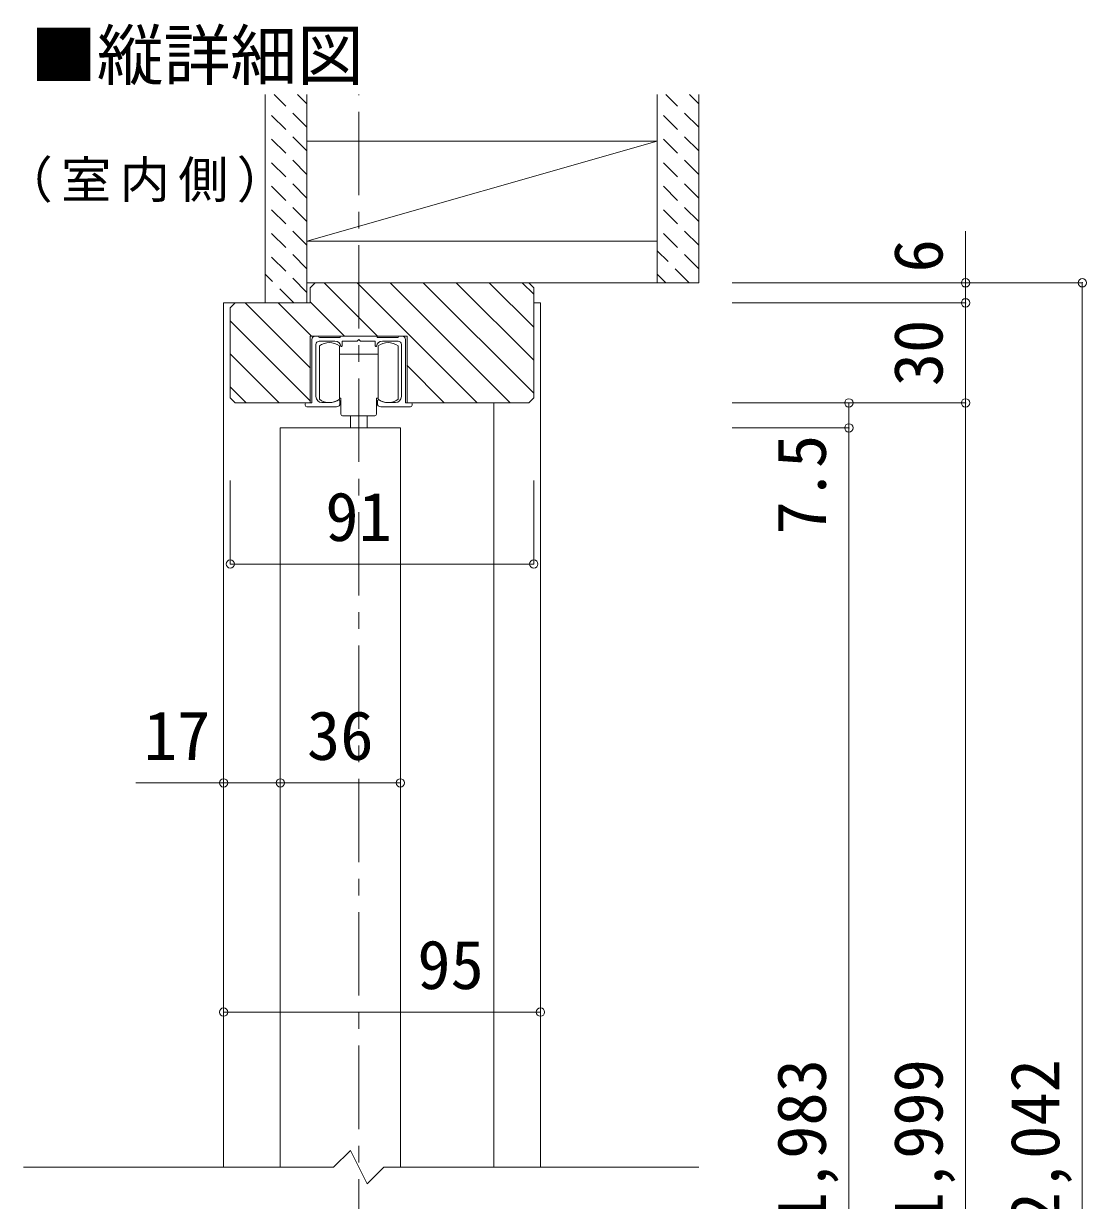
# Model space of a CAD drawing. Units: millimetres on the paper, with parts at other scales. Extents: x -197 to 281, y -138 to 137.
# Drawn here: x -19.8 to 44, y -49.1 to 21.5 of the extents above; entities that cross this region are included whole.
import ezdxf
from ezdxf.enums import TextEntityAlignment as Align

# ---------------------------------------------------------------- set-up
doc = ezdxf.new("R2010")
doc.units = ezdxf.units.MM
doc.header["$PDMODE"] = 32
doc.header["$PDSIZE"] = 0.5
doc.linetypes.add('CHAIN1', pattern=[8, 5, -1, 1, -1])
doc.linetypes.add('DASHED1', pattern=[1.8, 1.2, -0.6])
for name, color, linetype, lineweight in [('0-0_補助線', 7, 'Continuous', 9), ('0-1_通り芯', 4, 'CHAIN1', 9), ('0-3_仕上げ', 2, 'Continuous', 9), ('0-4_枠', 3, 'Continuous', 9), ('0-6_扉', 2, 'Continuous', 9), ('0-A_文字', 7, 'Continuous', 9), ('0-B_寸法', 7, 'Continuous', 9), ('0-C_ハッチ', 4, 'DASHED1', 9)]:
    doc.layers.add(name, color=color, linetype=linetype, lineweight=lineweight)
doc.styles.add('ＭＳ ゴシック', font='')
doc.styles.get('ＭＳ ゴシック').set_extended_font_data('MS Gothic')

# ---------------------------------------------------------------- blocks, each defined once
blk = doc.blocks.new('04')
at = {"layer": '0-0_補助線', "lineweight": 18}
for p, q in [((-2.585, 2.266), (-2.385, 2.266)), ((-2.385, 2.266), (-2.385, 2.246)), ((-1.085, 2.266), (1.115, 2.266)), ((-2.785, 2.066), (-2.785, -1.734)), ((-2.545, 1.766), (-2.545, -1.353)), ((-2.345, 1.966), (-1.405, 1.966)), ((-1.015, 1.646), (-1.039, 1.646)), ((-1.021, 1.646), (-1.015, 1.646)), ((-0.975, 1.966), (-0.085, 1.966)), ((-0.975, 1.686), (-0.975, 1.966)), ((-0.085, 1.966), (0.015, 2.066)), ((1.068, 1.646), (1.045, 1.646)), ((1.605, 1.966), (1.435, 1.966)), ((1.605, 1.966), (2.375, 1.966)), ((2.575, 1.766), (2.575, -1.353)), ((2.815, 2.066), (2.815, -1.734)), ((-3.185, -1.874), (-3.185, -1.794)), ((-2.785, -1.734), (-3.125, -1.734)), ((-1.305, -1.974), (-3.085, -1.974)), ((-2.185, -1.713), (-1.745, -1.713)), ((-1.105, -1.637), (-1.105, -1.774)), ((1.135, -1.637), (1.135, -1.774)), ((3.115, -1.974), (1.335, -1.974)), ((1.775, -1.713), (2.215, -1.713)), ((2.815, -1.734), (3.155, -1.734)), ((3.215, -1.794), (3.215, -1.874)), ((-0.484, -2.513), (-0.484, -2.543)), ((-0.484, -2.543), (-0.484, -3.234)), ((0.516, -2.513), (0.516, -2.543)), ((0.516, -2.543), (0.516, -3.234))]:
    blk.add_line(p, q, dxfattribs=at)
at = {"layer": '0-0_補助線'}
for p, q in [((-2.344, 1.687), (-2.344, 0.837)), ((-1.144, 1.287), (-1.144, 1.687)), ((1.176, 1.687), (1.176, 1.287)), ((2.376, 0.837), (2.376, 1.687)), ((-2.344, 1.047), (-2.344, -0.073)), ((-2.344, 0.647), (-2.344, 0.837)), ((-1.145, 1.19), (-1.045, 1.19)), ((-1.144, 1.287), (-1.144, 0.837)), ((-1.144, 0.837), (-1.144, 0.647)), ((-0.945, 1.19), (-1.045, 1.19)), ((-0.945, 1.19), (-1.045, 1.19)), ((0.015, 1.19), (-0.945, 1.19)), ((0.015, 1.19), (-0.945, 1.19)), ((0.015, 1.19), (0.975, 1.19)), ((0.015, 1.19), (0.975, 1.19)), ((0.975, 1.19), (1.075, 1.19)), ((0.975, 1.19), (1.075, 1.19)), ((1.175, 1.19), (1.075, 1.19)), ((1.176, 0.837), (1.176, 1.287)), ((1.176, 0.647), (1.176, 0.837)), ((2.376, 0.837), (2.376, 0.647)), ((-2.344, -0.473), (-2.344, 0.647)), ((-1.144, 0.647), (-1.144, -0.473)), ((1.176, -0.473), (1.176, 0.647)), ((2.376, 0.647), (2.376, -0.473)), ((-2.344, -0.663), (-2.344, -0.473)), ((-2.344, -0.663), (-2.344, -1.513)), ((-1.144, -0.473), (-1.144, -0.663)), ((-1.144, -1.113), (-1.144, -0.663)), ((1.176, -0.663), (1.176, -0.473)), ((1.176, -0.663), (1.176, -1.113)), ((2.376, -0.473), (2.376, -0.663)), ((2.376, -1.513), (2.376, -0.663)), ((-1.144, -1.513), (-1.144, -1.113)), ((1.176, -1.113), (1.176, -1.513)), ((-1.045, -1.45), (-1.145, -1.45)), ((-1.045, -1.71), (-1.045, -1.45)), ((-1.045, -1.45), (-1.045, -1.71)), ((-1.045, -2.41), (-1.045, -1.71)), ((1.075, -1.45), (1.175, -1.45)), ((1.075, -1.71), (1.075, -1.45)), ((1.075, -1.45), (1.075, -1.71)), ((1.075, -2.41), (1.075, -1.71)), ((-0.945, -2.51), (-0.585, -2.51)), ((-0.585, -2.51), (0.015, -2.51)), ((-0.485, -2.51), (0.015, -2.51)), ((0.515, -2.51), (0.015, -2.51)), ((0.615, -2.51), (0.015, -2.51)), ((0.975, -2.51), (0.615, -2.51))]:
    blk.add_line(p, q, dxfattribs=at)
at = {"layer": '0-0_補助線', "lineweight": 18}
for points in [[(-2.325, 2.186), (-1.085, 2.186), (-1.085, 2.266)], [(1.115, 2.266), (1.115, 2.186), (2.355, 2.186)], [(2.415, 2.246), (2.415, 2.266), (2.615, 2.266)], [(0.015, 2.066), (0.115, 1.966), (1.005, 1.966), (1.005, 1.686)]]:
    blk.add_lwpolyline(points, dxfattribs=at)
for centre, radius, start, end in [((-2.585, 2.066), 0.2, 90, 180), ((-2.325, 2.246), 0.06, 180, 270), ((2.355, 2.246), 0.06, 270, 0), ((2.615, 2.066), 0.2, 0, 90), ((-2.345, 1.766), 0.2, 90, 180), ((-1.405, 1.616), 0.35, 7.76643, 90), ((-1.039, 1.666), 0.02, 187.76643, 270), ((-1.015, 1.686), 0.04, 270, 0), ((1.045, 1.686), 0.04, 180, 270), ((1.068, 1.666), 0.02, 270, 352.23357), ((1.435, 1.616), 0.35, 90, 172.23357), ((2.375, 1.766), 0.2, 0, 90), ((-2.185, -1.353), 0.36, 180, 270), ((2.215, -1.353), 0.36, 270, 0), ((-3.125, -1.794), 0.06, 90, 180), ((-3.085, -1.874), 0.1, 180, 270), ((-1.745, -0.713), 1, 270, 301.23293), ((-1.305, -1.774), 0.2, 270, 0), ((-1.185, -1.637), 0.08, 0, 121.23293), ((1.215, -1.637), 0.08, 58.76707, 180), ((1.335, -1.774), 0.2, 180, 270), ((1.775, -0.713), 1, 238.76707, 270), ((3.115, -1.874), 0.1, 270, 0), ((3.155, -1.794), 0.06, 0, 90)]:
    blk.add_arc(centre, radius, start, end, dxfattribs=at)
at = {"layer": '0-0_補助線'}
for centre, radius, start, end in [((-1.744, 0.887), 1, 53.1301, 126.8699), ((1.776, 0.887), 1, 53.1301, 126.8699), ((-1.744, -0.713), 1, 233.1301, 306.8699), ((1.776, -0.713), 1, 233.1301, 306.8699), ((-0.945, -2.41), 0.1, 180, 270), ((0.975, -2.41), 0.1, 270, 0)]:
    blk.add_arc(centre, radius, start, end, dxfattribs=at)

msp = doc.modelspace()

# ---------------------------------------------------------------- linework, layer by layer
at = {"layer": '0-1_通り芯'}
msp.add_line((0.3, -108.794), (0.3, 17.25), dxfattribs=at)
at = {"layer": '0-3_仕上げ'}
for p, q in [((-5.3, 4.75), (-5.3, 17.25)), ((-2.8, 4.75), (-2.8, 17.25)), ((18.2, 5.95), (18.2, 17.25)), ((20.7, 5.95), (20.7, 17.25)), ((-2.8, 14.45), (18.2, 14.45)), ((-2.8, 8.45), (18.2, 8.45)), ((-2.8, 5.95), (20.7, 5.95))]:
    msp.add_line(p, q, dxfattribs=at)
at = {"layer": '0-3_仕上げ', "color": 7}
msp.add_line((18.2, 14.45), (-2.8, 8.45), dxfattribs=at)
at = {"layer": '0-4_枠'}
for p, q in [((-2.3, 5.95), (-2.6, 5.65)), ((-7.1, 4.75), (-7.4, 4.45)), ((-2.6, 2.75), (3.2, 2.75)), ((3.2, 2.75), (3.2, -1.25)), ((3.2, -1.25), (10.5, -1.25)), ((10.5, -1.25), (10.8, -0.95))]:
    msp.add_line(p, q, dxfattribs=at)
at = {"layer": '0-4_枠', "color": 4}
for p, q in [((-7.8, -47.077), (-7.8, 4.75)), ((-7.1, 4.75), (-7.8, 4.75)), ((10.8, 4.75), (11.2, 4.75)), ((11.2, -47.077), (11.2, 4.75)), ((8.4, -47.077), (8.4, -1.25))]:
    msp.add_line(p, q, dxfattribs=at)
at = {"layer": '0-4_枠'}
for points in [[(-2.6, 5.65), (-2.6, 4.75), (-7.1, 4.75)], [(10.8, -0.95), (10.8, 5.65), (10.5, 5.95), (-2.3, 5.95)], [(-7.4, 4.45), (-7.4, -0.95), (-7.1, -1.25)], [(-7.1, -1.25), (-2.6, -1.25), (-2.6, 2.75)]]:
    msp.add_lwpolyline(points, dxfattribs=at)
at = {"layer": '0-6_扉', "color": 6}
for p, q in [((-4.4, -2.75), (2.8, -2.75)), ((-4.4, -47.077), (-4.4, -2.75)), ((2.8, -47.077), (2.8, -2.75))]:
    msp.add_line(p, q, dxfattribs=at)
at = {"layer": '0-6_扉'}
for p, q in [((-1.2, -47.077), (-19.8, -47.077)), ((20.7, -47.077), (1.8, -47.077))]:
    msp.add_line(p, q, dxfattribs=at)
msp.add_lwpolyline([(1.8, -47.077), (0.8, -48.077), (-0.2, -46.077), (-1.2, -47.077)], dxfattribs=at)
at = {"layer": '0-B_寸法', "color": 4}
for p, q in [((36.7, 9.038), (36.7, 4.75)), ((43.7, -105), (43.7, 5.95)), ((36.7, 4.75), (22.7, 4.75)), ((36.7, 4.75), (36.7, -1.25)), ((29.7, -1.25), (22.7, -1.25)), ((29.7, -1.25), (29.7, -2.75)), ((36.7, -1.25), (29.7, -1.25)), ((36.7, -1.25), (36.7, -103.6)), ((29.7, -2.75), (22.7, -2.75)), ((29.7, -2.75), (29.7, -101.9)), ((-7.4, -10.913), (-7.4, -5.913)), ((10.8, -10.913), (10.8, -5.913)), ((-7.4, -10.913), (10.8, -10.913)), ((-13.061, -24.038), (-4.4, -24.038)), ((-4.4, -24.038), (2.8, -24.038)), ((-7.8, -37.78), (11.2, -37.78))]:
    msp.add_line(p, q, dxfattribs=at)
msp.add_lwpolyline([(43.7, 5.95), (36.7, 5.95), (22.7, 5.95)], dxfattribs=at)
at = {"layer": '0-B_寸法'}
for p in [(36.7, 5.95), (43.7, 5.95), (36.7, 4.75), (29.7, -1.25), (36.7, -1.25), (29.7, -2.75), (-7.4, -10.913), (10.8, -10.913), (-7.8, -24.038), (-4.4, -24.038), (2.8, -24.038), (-7.8, -37.78), (11.2, -37.78)]:
    msp.add_point(p, dxfattribs=at)
at = {"layer": '0-C_ハッチ'}
for p, q in [((-2.8, 15.277), (-4.773, 17.25)), ((-2.8, 16.691), (-3.359, 17.25)), ((20.7, 15.277), (18.727, 17.25)), ((20.7, 16.691), (20.141, 17.25)), ((-2.8, 13.862), (-5.3, 16.362)), ((20.7, 13.862), (18.2, 16.362)), ((-2.8, 12.448), (-5.3, 14.948)), ((20.7, 12.448), (18.2, 14.948)), ((-2.8, 11.034), (-5.3, 13.534)), ((20.7, 11.034), (18.2, 13.534)), ((-2.8, 9.62), (-5.3, 12.12)), ((20.7, 9.62), (18.2, 12.12)), ((-2.8, 8.206), (-5.3, 10.706)), ((20.7, 8.206), (18.2, 10.706)), ((-2.8, 6.791), (-5.3, 9.291)), ((20.7, 6.791), (18.2, 9.291)), ((-2.8, 5.377), (-5.3, 7.877)), ((20.127, 5.95), (18.2, 7.877)), ((-3.587, 4.75), (-5.3, 6.463)), ((18.713, 5.95), (18.2, 6.463))]:
    msp.add_line(p, q, dxfattribs=at)
at = {"layer": '0-C_ハッチ', "linetype": 'Continuous'}
for p, q in [((1.436, 2.75), (-1.764, 5.95)), ((7.416, -1.25), (0.216, 5.95)), ((9.396, -1.25), (2.196, 5.95)), ((10.8, -0.674), (4.176, 5.95)), ((10.8, 1.306), (6.155, 5.95)), ((10.8, 3.285), (8.135, 5.95)), ((10.8, 5.265), (10.115, 5.95)), ((-2.58, 0.826), (-6.504, 4.75)), ((-2.524, 2.75), (-4.524, 4.75)), ((-0.544, 2.75), (-2.6, 4.806)), ((-2.58, -1.154), (-7.4, 3.666)), ((-4.464, -1.25), (-7.4, 1.686)), ((5.436, -1.25), (3.18, 1.006)), ((-6.444, -1.25), (-7.4, -0.293))]:
    msp.add_line(p, q, dxfattribs=at)

# ---------------------------------------------------------------- block references
at = {"layer": '0-0_補助線'}
msp.add_blockref('04', (0.285, 0.484), dxfattribs=at)

# ---------------------------------------------------------------- texts
at = {"layer": '0-A_文字', "style": 'ＭＳ ゴシック'}
msp.add_text('■縦詳細図', height=2.933, dxfattribs=at).set_placement((-19.4, 17.25), align=Align.BOTTOM_LEFT)
at = {"layer": '0-A_文字', "insert": (-21.05, 10.75), "char_height": 2.199, "attachment_point": 7, "style": 'ＭＳ ゴシック'}
msp.add_mtext('\\T1.17;（室内側）', dxfattribs=at)
at = {"layer": '0-B_寸法', "style": 'ＭＳ ゴシック'}
for s, p in [('6', (36.2, 6.571)), ('30', (36.2, -0.25)), ('7.5', (29.2, -9.144)), ('ＤＨ＝1,983', (29.2, -62.577)), ('枠内＝1,999', (36.2, -62.577)), ('枠外＝2,042', (43.2, -62.577))]:
    msp.add_text(s, height=2.933, rotation=90, dxfattribs=at).set_placement(p, align=Align.BOTTOM_LEFT)
for s, p in [('91', (-1.7, -10.413)), ('36', (-2.8, -23.538)), ('17', (-12.589, -23.538)), ('95', (3.818, -37.28))]:
    msp.add_text(s, height=2.933, dxfattribs=at).set_placement(p, align=Align.BOTTOM_LEFT)

doc.saveas('drawing.dxf')
